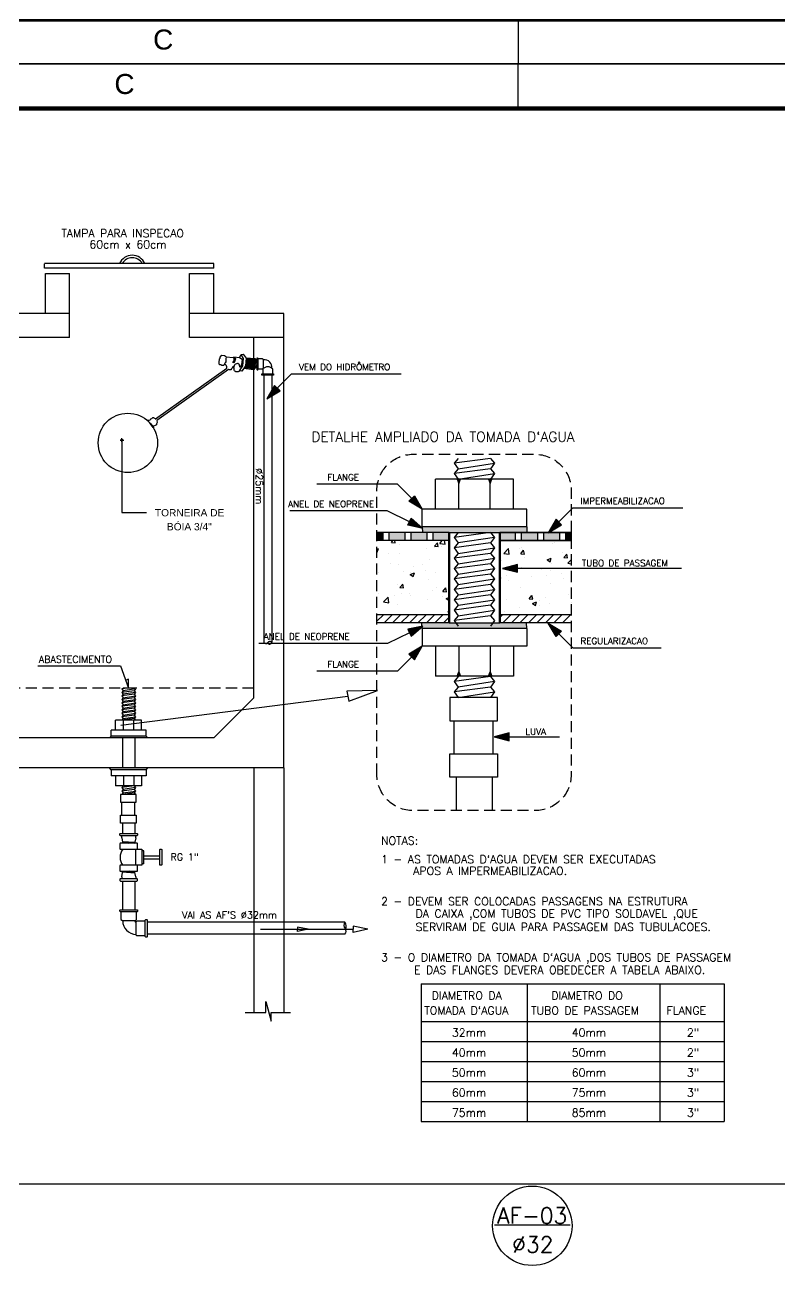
# Model space of a CAD drawing. Header units: millimetres. Extents: x 3923 to 4120, y 744 to 867.
# Drawn here: x 3960.04 to 3976.99, y 776.3 to 804.27 of the extents above; entities that cross this region are included whole.
import ezdxf
from ezdxf.enums import TextEntityAlignment as Align

# ---------------------------------------------------------------- set-up
doc = ezdxf.new("R2010")
doc.units = ezdxf.units.MM
doc.linetypes.add('HIDDEN', pattern=[0.375, 0.25, -0.125])
for name, color, linetype in [('A-PEN-C', 4, 'Continuous'), ('A-PEN-G', 3, 'Continuous'), ('A-PEN-R', 1, 'Continuous'), ('COTAS', 7, 'Continuous'), ('DETALLHES_HIDRAULICO', 4, 'Continuous'), ("PRANCHA - PROJETU'S", 7, 'Continuous'), ('Prumadas_L', 1, 'Continuous'), ('Prumadas_Q', 3, 'Continuous'), ('Prumadas_T', 2, 'Continuous'), ('TXT_0', 7, 'Continuous'), ('TXT_1', 2, 'Continuous'), ('TXT_2', 6, 'Continuous')]:
    doc.layers.add(name, color=color, linetype=linetype)
doc.styles.add('ADITIVOCAD', font='ROMANS.shx')
doc.styles.add('ARIAL', font='arial.ttf', dxfattribs={"height": 2})
doc.styles.add('CARIMBO_DADOS', font='arial.ttf', dxfattribs={"height": 0.1})
doc.styles.add('ROMANS', font='romans__.ttf', dxfattribs={"height": 0.1})
doc.dimstyles.new('COTAS_EXTERNAS', dxfattribs={"dimtxt": 0.1, "dimasz": 0.01, "dimexe": 0, "dimexo": 0, "dimgap": 0.07, "dimtad": 1, "dimzin": 5, "dimdsep": 46, "dimtxsty": 'CARIMBO_DADOS', "dimblk1": 'CIRCULOS', "dimblk2": 'CIRCULOS', "dimsah": 1, "dimcen": 0, "dimse1": 1, "dimse2": 1, "dimclrd": 8, "dimclre": 8, "dimclrt": 230, "dimadec": 0, "dimazin": 0, "dimtfac": 100, "dimtix": 1, "dimtmove": 2, "dimatfit": 3, "dimldrblk": 'CIRCULOS', "dimfxl": 1, "dimtolj": 1, "dimtzin": 5, "dimarcsym": 0})

# ---------------------------------------------------------------- blocks, each defined once
blk = doc.blocks.new('ADFSGASDFG')
at = {"layer": "PRANCHA - PROJETU'S", "color": 1}
for p, q in [((360.678, 107.346), (276.578, 107.346)), ((276.578, 47.946), (360.678, 47.946))]:
    blk.add_line(p, q, dxfattribs=at)
at = {"layer": "PRANCHA - PROJETU'S", "color": 4, "const_width": 0.1}
blk.add_lwpolyline([(279.078, 106.346), (359.678, 106.346), (359.678, 48.946), (279.078, 48.946)], close=True, dxfattribs=at)
at = {"layer": "PRANCHA - PROJETU'S", "color": 50, "linetype": 'Continuous', "style": 'ARIAL'}
for p in [(315.828, 106.896), (316.698, 48.496), (316.698, 48.496)]:
    blk.add_text('C', height=0.45, dxfattribs=at).set_placement(p, align=Align.MIDDLE)
blk = doc.blocks.new('efrgwbhwbnwbwb')
at = {"layer": 'A-PEN-C'}
blk.add_lwpolyline([(952.214, 187.44), (952.244, 187.406), (952.248, 187.386), (952.25, 187.363), (952.248, 187.323), (952.241, 187.284), (952.22, 187.212), (952.193, 187.19), (952.183, 187.172), (952.166, 187.17), (951.934, 187.201), (951.882, 187.133), (951.826, 187.143), (951.823, 187.137), (951.792, 187.122), (951.775, 187.12), (951.753, 187.116), (951.749, 187.116), (951.745, 187.118), (951.732, 187.121), (951.723, 187.124), (951.716, 187.131), (951.713, 187.132), (951.71, 187.135), (951.705, 187.141), (951.702, 187.145), (951.697, 187.158), (951.692, 187.164), (951.692, 187.176), (951.692, 187.186), (951.693, 187.195), (951.694, 187.202), (951.689, 187.209), (951.68, 187.221), (951.69, 187.227), (951.693, 187.233), (951.693, 187.237), (951.692, 187.242), (951.69, 187.245), (951.69, 187.245), (951.674, 187.245), (951.671, 187.245), (951.661, 187.243), (951.658, 187.238), (951.649, 187.218), (951.638, 187.198), (951.622, 187.185), (951.62, 187.169), (951.608, 187.168), (951.577, 187.169), (951.557, 187.172), (951.554, 187.172), (949.796, 185.919), (949.799, 185.871), (949.786, 185.839), (949.784, 185.826), (949.784, 185.815), (949.74, 185.789), (949.714, 185.782), (949.708, 185.78), (949.712, 185.739), (949.706, 185.751), (949.643, 185.841), (949.613, 185.872), (949.592, 185.894), (949.567, 185.917), (949.557, 185.926), (949.609, 185.926), (949.629, 185.938), (949.635, 185.945), (949.646, 185.965), (949.669, 185.972), (949.687, 185.986), (949.697, 185.992), (949.711, 185.992), (949.718, 185.991), (949.752, 185.967), (949.755, 185.966), (949.762, 185.966), (951.512, 187.209), (951.515, 187.225), (951.511, 187.246), (951.505, 187.259), (951.503, 187.264), (951.499, 187.274), (951.493, 187.289), (951.464, 187.291), (951.447, 187.295), (951.437, 187.282), (951.443, 187.279), (951.429, 187.273), (951.417, 187.271), (951.41, 187.271), (951.393, 187.277), (951.364, 187.289), (951.342, 187.291), (951.327, 187.31), (951.325, 187.33), (951.325, 187.355), (951.328, 187.388), (951.33, 187.403), (951.333, 187.418), (951.333, 187.43), (951.337, 187.44), (951.348, 187.457), (951.352, 187.477), (951.354, 187.483), (951.362, 187.491), (951.369, 187.496), (951.376, 187.511), (951.377, 187.516), (951.388, 187.524), (951.46, 187.518), (951.482, 187.507), (951.488, 187.496), (951.489, 187.487), (951.68, 187.47), (951.686, 187.483), (951.823, 187.47), (951.867, 187.544), (951.916, 187.551), (951.991, 187.458), (952.045, 187.456), (952.07, 187.456), (952.094, 187.456), (952.173, 187.445), (952.198, 187.445), (952.206, 187.444), (952.214, 187.44)], dxfattribs=at)
blk.add_circle((949.083, 185.372), 0.729, dxfattribs=at)
at = {"layer": 'A-PEN-G'}
for points in [[(951.495, 187.486), (951.487, 187.436), (951.487, 187.423), (951.487, 187.399), (951.489, 187.367), (951.476, 187.338), (951.469, 187.329), (951.447, 187.295)], [(951.694, 187.482), (951.724, 187.435), (951.711, 187.392), (951.701, 187.364), (951.693, 187.346), (951.671, 187.338), (951.668, 187.352), (951.685, 187.378), (951.691, 187.395), (951.694, 187.405), (951.695, 187.415), (951.695, 187.432), (951.694, 187.445), (951.688, 187.458), (951.68, 187.47)], [(951.823, 187.47), (951.888, 187.433), (951.878, 187.286), (951.836, 187.234)], [(951.991, 187.458), (951.971, 187.269), (951.882, 187.133), (951.826, 187.143), (951.91, 187.263), (951.927, 187.442), (951.867, 187.544)], [(952, 187.457), (952.012, 187.401), (952.01, 187.377), (952.008, 187.35), (952.003, 187.323), (951.996, 187.301), (951.992, 187.28), (951.991, 187.268), (951.99, 187.246), (951.986, 187.224), (951.973, 187.201)], [(952.012, 187.457), (952.024, 187.4), (952.022, 187.376), (952.02, 187.349), (952.015, 187.322), (952.009, 187.3), (952.004, 187.279), (952.003, 187.268), (952.002, 187.246), (951.998, 187.224), (951.985, 187.201)], [(952.03, 187.456), (952.042, 187.399), (952.04, 187.376), (952.038, 187.348), (952.033, 187.322), (952.027, 187.299), (952.022, 187.278), (952.021, 187.267), (952.02, 187.245), (952.016, 187.223), (952.003, 187.2)], [(952.053, 187.456), (952.065, 187.399), (952.063, 187.375), (952.06, 187.348), (952.055, 187.321), (952.049, 187.299), (952.045, 187.278), (952.044, 187.267), (952.042, 187.244), (952.039, 187.223), (952.026, 187.2)], [(952.07, 187.456), (952.082, 187.399), (952.08, 187.375), (952.078, 187.348), (952.073, 187.321), (952.066, 187.299), (952.062, 187.278), (952.061, 187.267), (952.06, 187.244), (952.056, 187.223), (952.043, 187.2)], [(952.09, 187.456), (952.101, 187.399), (952.099, 187.375), (952.097, 187.348), (952.092, 187.321), (952.086, 187.299), (952.081, 187.278), (952.08, 187.267), (952.079, 187.244), (952.075, 187.223), (952.062, 187.2)], [(952.103, 187.455), (952.115, 187.398), (952.113, 187.374), (952.11, 187.347), (952.105, 187.32), (952.099, 187.298), (952.095, 187.277), (952.093, 187.265), (952.092, 187.243), (952.088, 187.221), (952.075, 187.198)], [(952.12, 187.452), (952.131, 187.395), (952.13, 187.372), (952.127, 187.345), (952.122, 187.318), (952.116, 187.295), (952.112, 187.274), (952.11, 187.263), (952.109, 187.241), (952.105, 187.219), (952.092, 187.196)], [(952.133, 187.45), (952.145, 187.394), (952.143, 187.37), (952.141, 187.343), (952.136, 187.316), (952.13, 187.294), (952.125, 187.273), (952.124, 187.261), (952.123, 187.239), (952.119, 187.217), (952.106, 187.194)], [(952.144, 187.449), (952.156, 187.392), (952.154, 187.369), (952.151, 187.341), (952.146, 187.315), (952.14, 187.292), (952.136, 187.271), (952.134, 187.26), (952.133, 187.238), (952.129, 187.216), (952.116, 187.193)], [(952.162, 187.45), (952.174, 187.393), (952.172, 187.369), (952.169, 187.342), (952.165, 187.315), (952.158, 187.293), (952.154, 187.272), (952.153, 187.261), (952.151, 187.238), (952.148, 187.216), (952.135, 187.193)], [(952.173, 187.445), (952.184, 187.388), (952.183, 187.365), (952.18, 187.337), (952.175, 187.311), (952.169, 187.288), (952.165, 187.267), (952.163, 187.256), (952.162, 187.234), (952.158, 187.212), (952.145, 187.189)], [(952.185, 187.445), (952.197, 187.388), (952.195, 187.365), (952.193, 187.337), (952.188, 187.311), (952.181, 187.288), (952.177, 187.267), (952.176, 187.256), (952.175, 187.234), (952.171, 187.212), (952.158, 187.189)], [(952.195, 187.445), (952.207, 187.388), (952.205, 187.365), (952.203, 187.337), (952.198, 187.311), (952.192, 187.288), (952.187, 187.267), (952.186, 187.256), (952.185, 187.234), (952.181, 187.212), (952.168, 187.189)], [(952.21, 187.442), (952.222, 187.385), (952.22, 187.362), (952.218, 187.334), (952.213, 187.308), (952.206, 187.285), (952.202, 187.264), (952.201, 187.253), (952.2, 187.231), (952.196, 187.209), (952.183, 187.186)], [(951.836, 187.234), (951.825, 187.289), (951.781, 187.319), (951.774, 187.319), (951.726, 187.31), (951.714, 187.297), (951.695, 187.262), (951.694, 187.256), (951.69, 187.245)]]:
    blk.add_lwpolyline(points, dxfattribs=at)
blk = doc.blocks.new('CIRCULOS')
at = {"layer": 'COTAS'}
for p, q in [((-4, 0), (4, 0)), ((0, 4), (0, -4))]:
    blk.add_line(p, q, dxfattribs=at)
for radius in [2, 1]:
    blk.add_circle((0, 0), radius, dxfattribs=at)

msp = doc.modelspace()

# ---------------------------------------------------------------- linework, layer by layer
at = {"layer": 'A-PEN-R'}
msp.add_line((3947.838, 778.194), (3978.149, 778.194), dxfattribs=at)
at = {"layer": 'DETALLHES_HIDRAULICO'}
for p, q in [((3965.408, 796.386), (3965.408, 790.382)), ((3965.588, 796.386), (3965.588, 790.382)), ((3969.781, 794.515), (3969.692, 794.406)), ((3970.509, 794.515), (3969.692, 794.406)), ((3970.509, 794.515), (3970.597, 794.406)), ((3969.692, 794.406), (3969.781, 794.281)), ((3970.509, 794.281), (3969.692, 794.173)), ((3969.781, 794.281), (3969.692, 794.173)), ((3969.781, 794.281), (3970.597, 794.406)), ((3970.597, 794.406), (3970.509, 794.281)), ((3970.509, 794.281), (3970.597, 794.173)), ((3969.27, 793.373), (3969.27, 794.046)), ((3971.02, 794.046), (3969.27, 794.046)), ((3969.692, 794.173), (3969.781, 794.047)), ((3969.758, 794.046), (3969.793, 793.952)), ((3969.781, 794.047), (3970.597, 794.173)), ((3969.793, 793.373), (3969.793, 794.046)), ((3969.793, 793.952), (3969.832, 794.046)), ((3970.462, 794.046), (3970.497, 793.952)), ((3970.497, 793.373), (3970.497, 794.046)), ((3970.497, 793.952), (3970.536, 794.046)), ((3970.597, 794.173), (3970.509, 794.047)), ((3971.02, 793.373), (3971.02, 794.046)), ((3968.97, 792.974), (3968.97, 793.373)), ((3971.319, 793.373), (3968.97, 793.373)), ((3971.319, 792.974), (3971.319, 793.373)), ((3968.094, 792.664), (3968.094, 792.844)), ((3968.229, 792.664), (3968.229, 792.844)), ((3968.589, 792.664), (3968.589, 792.844)), ((3968.724, 792.664), (3968.724, 792.844)), ((3968.97, 792.974), (3968.975, 792.844)), ((3971.319, 792.974), (3968.97, 792.974)), ((3969.084, 792.664), (3969.084, 792.844)), ((3969.219, 792.664), (3969.219, 792.844)), ((3969.575, 792.844), (3970.715, 792.844)), ((3969.781, 792.846), (3969.692, 792.738)), ((3970.509, 792.846), (3969.692, 792.738)), ((3970.509, 792.846), (3970.597, 792.738)), ((3971.07, 792.664), (3971.07, 792.844)), ((3971.206, 792.664), (3971.206, 792.844)), ((3971.319, 792.974), (3971.324, 792.844)), ((3971.566, 792.664), (3971.566, 792.844)), ((3971.701, 792.664), (3971.701, 792.844)), ((3972.061, 792.664), (3972.061, 792.844)), ((3972.196, 792.664), (3972.196, 792.844)), ((3969.692, 792.738), (3969.781, 792.613)), ((3969.781, 792.613), (3969.692, 792.504)), ((3970.509, 792.613), (3969.692, 792.504)), ((3970.597, 792.738), (3969.781, 792.613)), ((3970.597, 792.738), (3970.509, 792.613)), ((3970.509, 792.613), (3970.597, 792.504)), ((3969.692, 792.504), (3969.781, 792.379)), ((3969.781, 792.379), (3969.692, 792.27)), ((3970.509, 792.379), (3969.692, 792.27)), ((3969.692, 792.27), (3969.781, 792.145)), ((3969.781, 792.379), (3970.597, 792.504)), ((3969.781, 792.145), (3970.597, 792.27)), ((3970.597, 792.504), (3970.509, 792.379)), ((3970.509, 792.379), (3970.597, 792.27)), ((3970.597, 792.27), (3970.509, 792.145)), ((3969.781, 792.145), (3969.692, 792.037)), ((3970.509, 792.145), (3969.692, 792.037)), ((3969.692, 792.037), (3969.781, 791.911)), ((3969.781, 791.911), (3970.597, 792.037)), ((3970.509, 792.145), (3970.597, 792.037)), ((3970.597, 792.037), (3970.509, 791.911)), ((3969.781, 791.911), (3969.692, 791.803)), ((3970.509, 791.911), (3969.692, 791.803)), ((3969.692, 791.803), (3969.781, 791.678)), ((3969.781, 791.678), (3970.597, 791.803)), ((3970.509, 791.911), (3970.597, 791.803)), ((3970.597, 791.803), (3970.509, 791.678)), ((3969.781, 791.678), (3969.692, 791.569)), ((3970.509, 791.678), (3969.692, 791.569)), ((3969.692, 791.569), (3969.781, 791.444)), ((3969.781, 791.444), (3969.692, 791.335)), ((3970.509, 791.444), (3969.692, 791.335)), ((3969.781, 791.444), (3970.597, 791.569)), ((3970.509, 791.678), (3970.597, 791.569)), ((3970.597, 791.569), (3970.509, 791.444)), ((3970.509, 791.444), (3970.597, 791.335)), ((3969.692, 791.335), (3969.781, 791.21)), ((3969.781, 791.21), (3969.692, 791.102)), ((3970.509, 791.21), (3969.692, 791.102)), ((3969.781, 791.21), (3970.597, 791.335)), ((3970.597, 791.335), (3970.509, 791.21)), ((3970.509, 791.21), (3970.597, 791.102)), ((3969.692, 791.102), (3969.781, 790.976)), ((3969.781, 790.976), (3969.692, 790.868)), ((3970.509, 790.976), (3969.692, 790.868)), ((3969.692, 790.868), (3969.781, 790.743)), ((3969.781, 790.976), (3970.597, 791.102)), ((3970.597, 791.102), (3970.509, 790.976)), ((3970.509, 790.976), (3970.597, 790.868)), ((3970.597, 790.868), (3970.509, 790.743)), ((3968.97, 790.689), (3968.964, 790.818)), ((3968.97, 790.689), (3968.97, 790.29)), ((3971.319, 790.689), (3968.97, 790.689)), ((3971.319, 790.689), (3968.97, 790.689)), ((3969.575, 790.818), (3970.715, 790.818)), ((3971.319, 790.689), (3971.318, 790.818)), ((3971.319, 790.689), (3971.319, 790.29)), ((3971.319, 790.29), (3968.97, 790.29)), ((3969.27, 790.29), (3969.27, 789.617)), ((3969.793, 790.29), (3969.793, 789.617)), ((3970.497, 790.29), (3970.497, 789.617)), ((3971.02, 790.29), (3971.02, 789.617)), ((3971.02, 789.617), (3969.27, 789.617)), ((3969.781, 789.605), (3969.692, 789.497)), ((3970.509, 789.605), (3969.692, 789.497)), ((3969.692, 789.497), (3969.781, 789.372)), ((3969.758, 789.617), (3969.793, 789.71)), ((3970.597, 789.497), (3969.781, 789.372)), ((3969.793, 789.71), (3969.832, 789.617)), ((3970.462, 789.617), (3970.497, 789.71)), ((3970.497, 789.71), (3970.536, 789.617)), ((3970.509, 789.605), (3970.597, 789.497)), ((3970.597, 789.497), (3970.509, 789.372)), ((3962.235, 789.345), (3962.221, 789.328)), ((3962.349, 789.345), (3962.221, 789.328)), ((3962.221, 789.328), (3962.251, 789.286)), ((3962.251, 789.286), (3962.221, 789.25)), ((3962.494, 789.286), (3962.221, 789.25)), ((3962.221, 789.25), (3962.251, 789.209)), ((3962.251, 789.209), (3962.221, 789.172)), ((3962.494, 789.209), (3962.221, 789.172)), ((3962.221, 789.172), (3962.251, 789.131)), ((3962.494, 789.345), (3962.251, 789.345)), ((3962.523, 789.328), (3962.251, 789.286)), ((3962.523, 789.25), (3962.251, 789.209)), ((3962.251, 789.131), (3962.523, 789.172)), ((3962.523, 789.328), (3962.494, 789.286)), ((3962.494, 789.286), (3962.523, 789.25)), ((3962.523, 789.25), (3962.494, 789.209)), ((3962.494, 789.209), (3962.523, 789.172)), ((3962.523, 789.172), (3962.494, 789.131)), ((3962.509, 789.345), (3962.523, 789.328)), ((3969.781, 789.372), (3969.692, 789.263)), ((3970.509, 789.372), (3969.692, 789.263)), ((3969.692, 789.263), (3969.781, 789.138)), ((3969.781, 789.138), (3970.597, 789.263)), ((3970.509, 789.372), (3970.597, 789.263)), ((3970.597, 789.263), (3970.509, 789.138)), ((3962.251, 789.131), (3962.221, 789.094)), ((3962.494, 789.131), (3962.221, 789.094)), ((3962.221, 789.094), (3962.251, 789.053)), ((3962.251, 789.053), (3962.221, 789.017)), ((3962.494, 789.053), (3962.221, 789.017)), ((3962.221, 789.017), (3962.251, 788.975)), ((3962.251, 788.975), (3962.221, 788.939)), ((3962.494, 788.975), (3962.221, 788.939)), ((3962.221, 788.939), (3962.251, 788.897)), ((3962.251, 788.897), (3962.221, 788.861)), ((3962.494, 788.897), (3962.221, 788.861)), ((3962.251, 789.053), (3962.523, 789.094)), ((3962.251, 788.975), (3962.523, 789.017)), ((3962.251, 788.897), (3962.523, 788.939)), ((3962.494, 789.131), (3962.523, 789.094)), ((3962.523, 789.094), (3962.494, 789.053)), ((3962.494, 789.053), (3962.523, 789.017)), ((3962.523, 789.017), (3962.494, 788.975)), ((3962.494, 788.975), (3962.523, 788.939)), ((3962.523, 788.939), (3962.494, 788.897)), ((3962.494, 788.897), (3962.523, 788.861)), ((3962.08, 788.403), (3962.08, 788.627)), ((3962.664, 788.627), (3962.08, 788.627)), ((3962.221, 788.861), (3962.251, 788.819)), ((3962.251, 788.819), (3962.221, 788.783)), ((3962.494, 788.819), (3962.221, 788.783)), ((3962.221, 788.783), (3962.251, 788.741)), ((3962.251, 788.741), (3962.221, 788.705)), ((3962.494, 788.741), (3962.221, 788.705)), ((3962.221, 788.705), (3962.251, 788.663)), ((3962.251, 788.663), (3962.221, 788.627)), ((3962.494, 788.663), (3962.221, 788.627)), ((3962.251, 788.819), (3962.523, 788.861)), ((3962.251, 788.741), (3962.523, 788.783)), ((3962.251, 788.663), (3962.523, 788.705)), ((3962.255, 788.403), (3962.255, 788.627)), ((3962.49, 788.403), (3962.49, 788.627)), ((3962.523, 788.861), (3962.494, 788.819)), ((3962.494, 788.819), (3962.523, 788.783)), ((3962.523, 788.783), (3962.494, 788.741)), ((3962.494, 788.741), (3962.523, 788.705)), ((3962.523, 788.705), (3962.494, 788.663)), ((3962.494, 788.663), (3962.523, 788.627)), ((3962.664, 788.403), (3962.664, 788.627)), ((3969.688, 787.875), (3969.688, 788.609)), ((3970.567, 787.875), (3970.567, 788.609)), ((3961.981, 788.27), (3961.981, 788.403)), ((3962.764, 788.403), (3961.981, 788.403)), ((3962.764, 788.27), (3962.764, 788.403)), ((3961.981, 788.27), (3961.94, 788.226)), ((3962.764, 788.27), (3961.981, 788.27)), ((3962.238, 788.226), (3962.238, 787.551)), ((3962.508, 788.226), (3962.508, 787.551)), ((3962.764, 788.27), (3962.804, 788.226)), ((3961.981, 787.508), (3961.94, 787.551)), ((3962.764, 787.508), (3961.981, 787.508)), ((3962.764, 787.508), (3961.981, 787.508)), ((3961.981, 787.508), (3961.981, 787.375)), ((3962.764, 787.508), (3962.804, 787.551)), ((3962.764, 787.508), (3962.764, 787.375)), ((3962.764, 787.375), (3961.981, 787.375)), ((3962.08, 787.375), (3962.08, 787.151)), ((3962.255, 787.375), (3962.255, 787.151)), ((3962.49, 787.375), (3962.49, 787.151)), ((3962.664, 787.375), (3962.664, 787.151)), ((3969.743, 786.592), (3969.743, 787.343)), ((3970.553, 786.592), (3970.553, 787.343)), ((3962.664, 787.151), (3962.08, 787.151)), ((3962.494, 787.147), (3962.221, 787.111)), ((3962.251, 787.147), (3962.221, 787.111)), ((3962.221, 787.111), (3962.251, 787.069)), ((3962.494, 787.069), (3962.221, 787.033)), ((3962.251, 787.069), (3962.221, 787.033)), ((3962.221, 787.033), (3962.251, 786.991)), ((3962.251, 786.991), (3962.221, 786.955)), ((3962.494, 786.991), (3962.241, 786.957)), ((3962.523, 787.111), (3962.251, 787.069)), ((3962.251, 786.991), (3962.523, 787.033)), ((3962.494, 787.147), (3962.523, 787.111)), ((3962.523, 787.111), (3962.494, 787.069)), ((3962.494, 787.069), (3962.523, 787.033)), ((3962.523, 787.033), (3962.494, 786.991)), ((3962.494, 786.991), (3962.523, 786.955)), ((3962.22, 786.488), (3962.22, 786.78)), ((3962.513, 786.488), (3962.513, 786.78)), ((3962.238, 786.31), (3962.238, 786.081)), ((3962.508, 786.31), (3962.508, 786.081)), ((3962.216, 785.979), (3962.216, 786.024)), ((3962.216, 785.979), (3962.238, 785.885)), ((3962.238, 785.898), (3962.51, 785.879)), ((3962.238, 785.885), (3962.238, 785.858)), ((3962.24, 785.882), (3962.51, 785.863)), ((3962.24, 785.867), (3962.362, 785.858)), ((3962.531, 785.979), (3962.508, 785.885)), ((3962.508, 785.885), (3962.508, 785.858)), ((3962.531, 785.979), (3962.531, 786.024)), ((3962.531, 785.363), (3962.531, 785.723)), ((3962.711, 785.691), (3962.666, 785.691)), ((3962.711, 785.394), (3962.711, 785.691)), ((3962.711, 785.574), (3963.071, 785.574)), ((3962.711, 785.394), (3962.666, 785.394)), ((3962.711, 785.511), (3963.071, 785.511)), ((3962.216, 785.106), (3962.238, 785.201)), ((3962.216, 785.106), (3962.216, 785.061)), ((3962.238, 785.201), (3962.238, 785.228)), ((3962.508, 785.203), (3962.238, 785.223)), ((3962.51, 785.187), (3962.238, 785.207)), ((3962.238, 785.004), (3962.238, 784.364)), ((3962.508, 785.219), (3962.387, 785.228)), ((3962.508, 785.201), (3962.508, 785.228)), ((3962.531, 785.106), (3962.508, 785.201)), ((3962.508, 785.004), (3962.508, 784.364)), ((3962.531, 785.106), (3962.531, 785.061)), ((3967.233, 784.08), (3962.792, 784.08)), ((3967.233, 783.81), (3962.792, 783.81))]:
    msp.add_line(p, q, dxfattribs=at)
at = {"layer": 'DETALLHES_HIDRAULICO', "linetype": 'HIDDEN'}
msp.add_line((3965.184, 789.345), (3953.93, 789.345), dxfattribs=at)
at = {"layer": 'DETALLHES_HIDRAULICO'}
for points in [[(3965.266, 796.773, 0.414214), (3965.251, 796.758), (3965.251, 796.521, 0.414214), (3965.266, 796.506), (3965.269, 796.506, 0.414214), (3965.284, 796.521), (3965.284, 796.758, 0.414214), (3965.269, 796.773)], [(3965.632, 796.4, -0.414214), (3965.618, 796.386), (3965.38, 796.386, -0.414214), (3965.365, 796.4), (3965.365, 796.404, -0.414214), (3965.38, 796.418), (3965.618, 796.418, -0.414214), (3965.632, 796.404)], [(3962.573, 786.046, -0.414331), (3962.552, 786.024), (3962.195, 786.024, -0.414331), (3962.174, 786.046), (3962.174, 786.06, -0.414214), (3962.195, 786.081), (3962.552, 786.081, -0.414214), (3962.573, 786.06)], [(3963.116, 785.376, -0.414214), (3963.103, 785.363), (3963.085, 785.363, -0.414214), (3963.071, 785.376), (3963.071, 785.709, -0.414214), (3963.085, 785.723), (3963.103, 785.723, -0.414214), (3963.116, 785.709)], [(3962.174, 784.343, -0.414214), (3962.196, 784.364), (3962.553, 784.364, -0.414214), (3962.574, 784.343), (3962.574, 784.337, -0.414214), (3962.553, 784.316), (3962.196, 784.316, -0.414214), (3962.174, 784.337)], [(3962.744, 783.766), (3962.744, 784.122, -0.414214), (3962.765, 784.144), (3962.771, 784.144, -0.414214), (3962.792, 784.122), (3962.792, 783.766, -0.414214), (3962.771, 783.744), (3962.765, 783.744, -0.414214)]]:
    msp.add_lwpolyline(points, format="xyb", close=True, dxfattribs=at)
for points in [[(3965.284, 796.528), (3965.383, 796.528, 0.414214), (3965.401, 796.546), (3965.401, 796.733, 0.414214), (3965.383, 796.751), (3965.284, 796.751)], [(3965.61, 796.418), (3965.61, 796.527, 0.415872), (3965.387, 796.527), (3965.387, 796.418)], [(3970.664, 789.136), (3969.591, 789.136, -0.387836)], [(3970.664, 787.343), (3969.591, 787.343, 0.387836)], [(3962.545, 786.955), (3962.188, 786.955, -0.387836)], [(3962.545, 786.311), (3962.188, 786.311, 0.387836)], [(3962.573, 785.723), (3962.573, 785.844, 0.414214), (3962.559, 785.858), (3962.19, 785.858, 0.414214), (3962.176, 785.844), (3962.176, 785.736, 0.414214), (3962.19, 785.723), (3962.666, 785.723), (3962.666, 785.363), (3962.19, 785.363, 0.414214), (3962.176, 785.349), (3962.176, 785.241, 0.414214), (3962.19, 785.228), (3962.559, 785.228, 0.414214), (3962.573, 785.241), (3962.573, 785.363)], [(3962.573, 785.039, 0.414331), (3962.552, 785.061), (3962.195, 785.061, 0.414331), (3962.174, 785.039)], [(3962.174, 785.039), (3962.174, 785.026, 0.414214), (3962.195, 785.004), (3962.552, 785.004, 0.414214), (3962.573, 785.026), (3962.573, 785.039)], [(3962.542, 784.316), (3962.542, 784.142, -0.414214), (3962.515, 784.115), (3962.234, 784.115, -0.414214), (3962.207, 784.142), (3962.207, 784.316)], [(3962.744, 783.777), (3962.569, 783.777, -0.414214), (3962.542, 783.804), (3962.542, 784.084, -0.414214), (3962.569, 784.111), (3962.744, 784.111)]]:
    msp.add_lwpolyline(points, format="xyb", dxfattribs=at)
at = {"layer": 'DETALLHES_HIDRAULICO', "const_width": 0.054}
for points in [[(3969.575, 790.818), (3969.575, 792.844)], [(3970.715, 790.818), (3970.715, 792.844)]]:
    msp.add_lwpolyline(points, dxfattribs=at)
at = {"layer": 'DETALLHES_HIDRAULICO'}
for points in [[(3969.591, 789.136), (3969.591, 788.609), (3970.664, 788.609), (3970.664, 789.136)], [(3969.591, 787.343), (3969.591, 787.869), (3970.664, 787.869), (3970.664, 787.343)], [(3962.188, 786.955), (3962.188, 786.78), (3962.545, 786.78), (3962.545, 786.955)], [(3962.188, 786.311), (3962.188, 786.486), (3962.545, 786.486), (3962.545, 786.311)], [(3965.334, 783.923), (3966.171, 783.923)], [(3966.028, 783.923), (3967.416, 783.923)], [(3966.028, 783.923), (3967.416, 783.923)], [(3966.406, 783.923), (3966.171, 783.973), (3966.171, 783.923)], [(3966.406, 783.923), (3966.171, 783.873), (3966.171, 783.923)], [(3967.751, 783.923), (3967.416, 783.995), (3967.416, 783.923)], [(3967.751, 783.923), (3967.416, 783.851), (3967.416, 783.923)], [(3964.992, 782.048), (3965.453, 782.048), (3965.453, 782.298), (3965.578, 781.856), (3965.578, 782.048), (3966.01, 782.048)]]:
    msp.add_lwpolyline(points, dxfattribs=at)
for centre, radius, start, end in [((3965.423, 796.56), 0.171, 354.04, 96.8621), ((3965.454, 790.396), 0.0479, 196.9803, 322.4709), ((3965.548, 790.324), 0.0708, 55.4576, 142.4709), ((3965.539, 790.384), 0.0498, 200.614, 357.3145), ((3962.479, 785.543), 0.3, 143.1519, 216.8481), ((3962.544, 784.114), 0.305, 179.8217, 269.7057), ((3962.544, 784.114), 0.0346, 178.4672, 267.3138), ((3967.319, 784.012), 0.11, 141.4396, 220.8755), ((3967.117, 783.988), 0.148, 332.9335, 38.4068), ((3967.163, 783.876), 0.0969, 316.6297, 40.8755)]:
    msp.add_arc(centre, radius, start, end, dxfattribs=at)
for points in [[(3969.758, 794.046), (3969.793, 793.952), (3969.758, 794.046), (3969.832, 794.046)], [(3970.462, 794.046), (3970.497, 793.952), (3970.462, 794.046), (3970.536, 794.046)], [(3967.953, 792.664), (3968.094, 792.664), (3967.953, 792.844), (3968.094, 792.844)], [(3968.229, 792.664), (3968.589, 792.664), (3968.229, 792.844), (3968.589, 792.844)], [(3968.724, 792.664), (3969.084, 792.664), (3968.724, 792.844), (3969.084, 792.844)], [(3968.975, 792.844), (3971.324, 792.844), (3968.97, 792.974), (3971.319, 792.974)], [(3969.219, 792.664), (3969.575, 792.664), (3969.219, 792.844), (3969.575, 792.844)], [(3971.07, 792.664), (3970.715, 792.664), (3971.07, 792.844), (3970.715, 792.844)], [(3971.566, 792.664), (3971.206, 792.664), (3971.566, 792.844), (3971.206, 792.844)], [(3972.061, 792.664), (3971.701, 792.664), (3972.061, 792.844), (3971.701, 792.844)], [(3972.336, 792.664), (3972.196, 792.664), (3972.336, 792.844), (3972.196, 792.844)], [(3968.964, 790.818), (3971.318, 790.818), (3968.97, 790.689), (3971.319, 790.689)], [(3969.758, 789.617), (3969.793, 789.71), (3969.758, 789.617), (3969.832, 789.617)], [(3970.462, 789.617), (3970.497, 789.71), (3970.462, 789.617), (3970.536, 789.617)], [(3961.94, 788.226), (3962.804, 788.226), (3961.981, 788.27), (3962.764, 788.27)], [(3961.94, 787.551), (3962.804, 787.551), (3961.981, 787.508), (3962.764, 787.508)]]:
    msp.add_solid(points, dxfattribs=at)
at = {"layer": "PRANCHA - PROJETU'S", "color": 1}
for p in [(3971.129, 804.386), (3971.129, 802.386)]:
    msp.add_line(p, (3971.129, 803.386), dxfattribs=at)
at = {"layer": 'Prumadas_L'}
msp.add_line((3970.596, 777.276), (3972.294, 777.276), dxfattribs=at)
at = {"layer": 'Prumadas_Q'}
msp.add_circle((3971.445, 777.253), 0.893, dxfattribs=at)
at = {"layer": 'TXT_0'}
for p, q in [((3965.713, 796.095), (3966.032, 796.414)), ((3966.032, 796.414), (3968.501, 796.414)), ((3968.414, 793.933), (3966.601, 793.933)), ((3968.734, 793.613), (3968.414, 793.933)), ((3972.04, 793.084), (3972.359, 793.403)), ((3972.359, 793.403), (3974.827, 793.403)), ((3968.185, 793.332), (3965.993, 793.332)), ((3968.682, 793.09), (3968.185, 793.332)), ((3968.28, 792.624), (3968.314, 792.664)), ((3968.28, 792.624), (3968.361, 792.617)), ((3968.361, 792.617), (3968.352, 792.664)), ((3968.454, 792.588), (3968.454, 792.588)), ((3969.249, 792.539), (3969.314, 792.617)), ((3969.249, 792.539), (3969.329, 792.532)), ((3969.329, 792.532), (3969.314, 792.617)), ((3969.364, 792.602), (3969.423, 792.664)), ((3969.364, 792.602), (3969.484, 792.583)), ((3969.403, 792.536), (3969.403, 792.536)), ((3969.484, 792.583), (3969.474, 792.664)), ((3971.89, 792.603), (3971.89, 792.603)), ((3971.935, 792.62), (3971.935, 792.62)), ((3967.953, 792.471), (3967.989, 792.485)), ((3967.953, 792.409), (3967.962, 792.403)), ((3967.962, 792.403), (3967.989, 792.485)), ((3968.212, 792.379), (3968.212, 792.379)), ((3968.461, 792.376), (3968.461, 792.376)), ((3969.065, 792.491), (3969.065, 792.491)), ((3969.249, 792.511), (3969.249, 792.511)), ((3970.805, 792.379), (3970.91, 792.488)), ((3970.805, 792.379), (3970.925, 792.36)), ((3970.925, 792.36), (3970.91, 792.488)), ((3971.147, 792.485), (3971.147, 792.485)), ((3971.186, 792.37), (3971.251, 792.447)), ((3971.186, 792.37), (3971.267, 792.362)), ((3971.208, 792.516), (3971.208, 792.516)), ((3971.267, 792.362), (3971.251, 792.447)), ((3971.261, 792.294), (3971.261, 792.294)), ((3971.776, 792.232), (3971.871, 792.268)), ((3971.844, 792.187), (3971.871, 792.268)), ((3972.114, 792.407), (3972.114, 792.407)), ((3972.155, 792.285), (3972.22, 792.362)), ((3972.155, 792.285), (3972.235, 792.278)), ((3972.235, 792.278), (3972.22, 792.362)), ((3968.26, 792.154), (3968.26, 792.154)), ((3968.438, 792.138), (3968.438, 792.138)), ((3968.545, 791.972), (3968.545, 791.972)), ((3968.785, 792.08), (3968.785, 792.08)), ((3968.981, 792.123), (3968.981, 792.123)), ((3969.047, 792.003), (3969.047, 792.003)), ((3969.131, 792.233), (3969.131, 792.233)), ((3969.559, 792.07), (3969.559, 792.07)), ((3969.572, 792.215), (3969.572, 792.215)), ((3970.75, 792.227), (3970.75, 792.227)), ((3971.114, 792.044), (3974.801, 792.044)), ((3971.144, 792.032), (3971.144, 792.032)), ((3971.192, 792.067), (3971.192, 792.067)), ((3971.663, 792.013), (3971.663, 792.013)), ((3971.776, 792.232), (3971.844, 792.187)), ((3971.865, 792.001), (3971.865, 792.001)), ((3971.874, 792.153), (3971.874, 792.153)), ((3972.246, 792.155), (3972.319, 792.231)), ((3972.246, 792.155), (3972.319, 792.144)), ((3967.997, 791.944), (3967.997, 791.944)), ((3968.421, 791.689), (3968.421, 791.689)), ((3968.467, 791.608), (3968.532, 791.686)), ((3968.548, 791.601), (3968.532, 791.685)), ((3968.701, 791.905), (3968.795, 791.941)), ((3968.701, 791.905), (3968.768, 791.859)), ((3968.709, 791.958), (3968.709, 791.958)), ((3968.768, 791.859), (3968.795, 791.941)), ((3969.115, 791.784), (3969.115, 791.784)), ((3969.266, 791.942), (3969.266, 791.942)), ((3970.715, 791.824), (3970.736, 791.833)), ((3970.715, 791.769), (3970.736, 791.833)), ((3970.876, 791.877), (3970.876, 791.877)), ((3970.906, 791.762), (3970.906, 791.762)), ((3971.429, 791.85), (3971.429, 791.85)), ((3971.759, 791.874), (3971.759, 791.874)), ((3971.857, 791.704), (3971.857, 791.704)), ((3972.097, 791.918), (3972.097, 791.918)), ((3972.15, 791.82), (3972.15, 791.82)), ((3967.991, 791.467), (3967.991, 791.467)), ((3968.354, 791.426), (3968.354, 791.426)), ((3968.467, 791.608), (3968.548, 791.601)), ((3968.513, 791.472), (3968.513, 791.472)), ((3968.692, 791.47), (3968.692, 791.47)), ((3968.712, 791.437), (3968.712, 791.437)), ((3969.204, 791.538), (3969.204, 791.538)), ((3969.3, 791.607), (3969.3, 791.607)), ((3969.433, 791.406), (3969.433, 791.406)), ((3969.436, 791.523), (3969.501, 791.601)), ((3969.436, 791.523), (3969.517, 791.516)), ((3969.517, 791.516), (3969.501, 791.601)), ((3971.175, 791.617), (3971.175, 791.617)), ((3971.373, 791.354), (3971.438, 791.431)), ((3971.454, 791.347), (3971.438, 791.431)), ((3972.253, 791.453), (3972.253, 791.453)), ((3968.101, 791.287), (3968.207, 791.396)), ((3968.101, 791.287), (3968.221, 791.268)), ((3968.222, 791.268), (3968.207, 791.396)), ((3968.405, 791.239), (3968.405, 791.239)), ((3969.098, 791.334), (3969.098, 791.334)), ((3969.507, 791.361), (3969.575, 791.387)), ((3969.507, 791.361), (3969.574, 791.315)), ((3969.574, 791.315), (3969.575, 791.316)), ((3970.875, 791.345), (3970.875, 791.345)), ((3971.159, 791.167), (3971.159, 791.167)), ((3971.373, 791.354), (3971.454, 791.347)), ((3971.404, 791.341), (3971.404, 791.341)), ((3971.448, 791.253), (3971.542, 791.289)), ((3971.448, 791.253), (3971.515, 791.207)), ((3971.515, 791.207), (3971.542, 791.289)), ((3971.596, 791.315), (3971.596, 791.315)), ((3971.607, 791.207), (3971.607, 791.207)), ((3971.742, 791.386), (3971.742, 791.386)), ((3971.841, 791.254), (3971.841, 791.254)), ((3972.317, 791.284), (3972.317, 791.284)), ((3967.953, 790.85), (3968.101, 790.998)), ((3968.112, 790.818), (3968.292, 790.998)), ((3968.303, 790.818), (3968.483, 790.998)), ((3968.494, 790.818), (3968.674, 790.998)), ((3968.685, 790.818), (3968.865, 790.998)), ((3968.848, 791.005), (3968.848, 791.005)), ((3968.876, 790.818), (3969.056, 790.998)), ((3969.067, 790.818), (3969.247, 790.998)), ((3969.258, 790.818), (3969.438, 790.998)), ((3969.449, 790.818), (3969.575, 790.944)), ((3969.543, 791.063), (3969.575, 791.096)), ((3969.543, 791.063), (3969.575, 791.058)), ((3970.715, 790.938), (3970.775, 790.998)), ((3970.786, 790.818), (3970.966, 790.998)), ((3970.82, 791.072), (3970.82, 791.072)), ((3970.977, 790.818), (3971.157, 790.998)), ((3971.168, 790.818), (3971.348, 790.998)), ((3971.359, 790.818), (3971.539, 790.998)), ((3971.55, 790.818), (3971.73, 790.998)), ((3971.741, 790.818), (3971.921, 790.998)), ((3971.932, 790.818), (3972.112, 790.998)), ((3972.123, 790.818), (3972.303, 790.998)), ((3968.682, 790.592), (3968.19, 790.352)), ((3972.04, 790.57), (3972.359, 790.251)), ((3972.314, 790.818), (3972.319, 790.823)), ((3968.19, 790.352), (3965.298, 790.352)), ((3968.734, 790.049), (3968.414, 789.729)), ((3972.359, 790.251), (3974.342, 790.251)), ((3968.414, 789.729), (3966.601, 789.729)), ((3962.199, 788.515), (3967.299, 789.168)), ((3967.965, 789.294), (3967.274, 789.281)), ((3967.274, 789.281), (3967.325, 789.054)), ((3967.325, 789.054), (3967.965, 789.294)), ((3970.927, 788.253), (3972.055, 788.253))]:
    msp.add_line(p, q, dxfattribs=at)
for points in [[(3965.652, 796.157), (3965.477, 795.854), (3965.775, 796.033), (3965.652, 796.157)], [(3968.796, 793.675), (3968.97, 793.373), (3968.672, 793.551), (3968.796, 793.675)], [(3968.72, 793.169), (3968.984, 792.94), (3968.644, 793.011), (3968.72, 793.169)], [(3971.978, 793.146), (3971.803, 792.843), (3972.102, 793.022), (3971.978, 793.146)], [(3971.114, 792.131), (3970.777, 792.04), (3971.114, 791.956), (3971.114, 792.131)], [(3968.72, 790.513), (3968.984, 790.742), (3968.644, 790.67), (3968.72, 790.513)], [(3971.978, 790.508), (3971.803, 790.811), (3972.102, 790.632), (3971.978, 790.508)], [(3968.796, 789.987), (3968.97, 790.29), (3968.672, 790.111), (3968.796, 789.987)], [(3960.332, 789.846), (3962.186, 789.846), (3962.372, 789.345), (3962.366, 789.546), (3962.306, 789.523)], [(3970.927, 788.341), (3970.59, 788.25), (3970.927, 788.165), (3970.927, 788.341)]]:
    msp.add_lwpolyline(points, dxfattribs=at)
at = {"layer": 'TXT_0', "linetype": 'HIDDEN', "flags": 128}
msp.add_lwpolyline([(3967.953, 787.402), (3967.953, 793.797, -0.414214), (3968.764, 794.607), (3971.509, 794.607, -0.414214), (3972.319, 793.797), (3972.319, 787.402, -0.414214), (3971.509, 786.592), (3968.764, 786.592, -0.414214)], format="xyb", close=True, dxfattribs=at)
at = {"layer": 'TXT_0'}
for points in [[(3965.775, 796.033), (3965.652, 796.157), (3965.775, 796.033), (3965.477, 795.854)], [(3968.672, 793.551), (3968.796, 793.675), (3968.672, 793.551), (3968.97, 793.373)], [(3968.644, 793.011), (3968.72, 793.169), (3968.644, 793.011), (3968.984, 792.94)], [(3972.102, 793.022), (3971.978, 793.146), (3972.102, 793.022), (3971.803, 792.843)], [(3971.114, 791.956), (3971.114, 792.131), (3971.114, 791.956), (3970.777, 792.04)], [(3968.644, 790.67), (3968.72, 790.513), (3968.644, 790.67), (3968.984, 790.742)], [(3972.102, 790.632), (3971.978, 790.508), (3972.102, 790.632), (3971.803, 790.811)], [(3968.672, 790.111), (3968.796, 789.987), (3968.672, 790.111), (3968.97, 790.29)], [(3970.927, 788.165), (3970.927, 788.341), (3970.927, 788.165), (3970.59, 788.25)]]:
    msp.add_solid(points, dxfattribs=at)
at = {"layer": 'TXT_1'}
for p, q in [((3964.287, 798.898), (3960.48, 798.898)), ((3960.48, 798.79), (3960.48, 798.894)), ((3964.287, 798.79), (3960.48, 798.79)), ((3964.287, 798.79), (3964.287, 798.898)), ((3969.575, 792.844), (3967.953, 792.844)), ((3972.319, 792.844), (3970.715, 792.844)), ((3970.715, 792.844), (3972.336, 792.844)), ((3969.575, 792.664), (3967.953, 792.664)), ((3970.715, 792.664), (3972.336, 792.664)), ((3969.575, 790.998), (3967.953, 790.998)), ((3972.319, 790.998), (3970.715, 790.998)), ((3969.575, 790.818), (3967.953, 790.818)), ((3972.319, 790.818), (3970.715, 790.818))]:
    msp.add_line(p, q, dxfattribs=at)
for radius, start, end in [(0.314, 24.4658, 155.5342), (0.26, 29.9961, 150.0039)]:
    msp.add_arc((3962.452, 798.768), radius, start, end, dxfattribs=at)
at = {"layer": 'TXT_2'}
for p, q in [((3960.502, 797.77), (3960.502, 798.67)), ((3960.502, 798.67), (3961.042, 798.67)), ((3961.042, 797.23), (3961.042, 798.67)), ((3963.743, 797.23), (3963.743, 798.67)), ((3963.743, 798.67), (3964.284, 798.67)), ((3964.284, 797.77), (3964.284, 798.67)), ((3961.042, 797.77), (3953.255, 797.77)), ((3961.042, 797.23), (3961.042, 797.77)), ((3963.743, 797.23), (3963.743, 797.77)), ((3965.859, 797.77), (3963.743, 797.77)), ((3965.859, 797.23), (3965.859, 797.77)), ((3961.042, 797.23), (3953.255, 797.23)), ((3965.859, 797.23), (3963.743, 797.23)), ((3965.184, 789.127), (3965.184, 797.23)), ((3965.859, 787.551), (3965.859, 797.23)), ((3972.319, 792.664), (3970.715, 792.664)), ((3964.284, 788.226), (3965.184, 789.127)), ((3964.284, 788.226), (3954.83, 788.226)), ((3965.859, 787.551), (3953.255, 787.551)), ((3965.184, 787.551), (3965.184, 782.048)), ((3965.859, 787.551), (3965.859, 782.048)), ((3968.946, 782.697), (3968.946, 779.598)), ((3968.946, 782.697), (3975.761, 782.697)), ((3971.328, 782.697), (3971.328, 781.848)), ((3974.311, 782.697), (3974.311, 781.848)), ((3975.761, 782.697), (3975.761, 779.598)), ((3968.946, 781.848), (3975.761, 781.848)), ((3971.328, 781.848), (3971.328, 779.598)), ((3974.311, 781.848), (3974.311, 779.598)), ((3968.946, 781.398), (3975.761, 781.398)), ((3968.946, 780.948), (3975.761, 780.948)), ((3968.946, 780.498), (3975.761, 780.498)), ((3968.946, 780.048), (3975.761, 780.048)), ((3968.946, 779.598), (3975.761, 779.598))]:
    msp.add_line(p, q, dxfattribs=at)

# ---------------------------------------------------------------- block references
at = {"layer": 'A-PEN-G', "xscale": 0.9149494860775866, "yscale": 0.9149494860775866, "zscale": 0.9149494860776758}
msp.add_blockref('efrgwbhwbnwbwb', (3093.992, 625.258), dxfattribs=at)
at = {"layer": "PRANCHA - PROJETU'S", "color": 1}
for p in [(3646.451, 755.44), (3646.451, 696.04)]:
    msp.add_blockref('ADFSGASDFG', p, dxfattribs=at)

# ---------------------------------------------------------------- texts
at = {"layer": 'A-PEN-G', "color": 230, "style": 'CARIMBO_DADOS'}
for s, height, p in [('TORNEIRA DE', 0.16338, (3962.963, 793.211)), ('BÓIA 3/4"', 0.1634, (3963.233, 792.897))]:
    msp.add_text(s, height=height, dxfattribs=at).set_placement(p)
at = {"layer": 'Prumadas_T', "style": 'ROMANS'}
for s, p in [('AF-03', (3971.445, 777.302)), ('%%C32', (3971.457, 776.653))]:
    msp.add_text(s, height=0.36, dxfattribs=at).set_placement(p, align=Align.CENTER)
at = {"layer": 'TXT_0', "style": 'ADITIVOCAD'}
for s, height, p in [('TAMPA PARA INSPECAO ', 0.1797, (3960.86, 799.487)), ('60cm x 60cm', 0.1797, (3961.491, 799.238)), ('VEM DO HIDRÔMETRO', 0.14405, (3966.202, 796.498)), ('FLANGE', 0.1441, (3966.841, 794.018)), ('ANEL DE NEOPRENE', 0.14405, (3965.958, 793.417)), ('IMPERMEABILIZACAO', 0.14405, (3972.528, 793.487)), ('TUBO DE PASSAGEM', 0.14405, (3972.559, 792.087)), ('ANEL DE NEOPRENE', 0.14405, (3965.408, 790.436)), ('REGULARIZACAO', 0.14405, (3972.528, 790.336)), ('ABASTECIMENTO', 0.15756, (3960.352, 789.919)), ('FLANGE', 0.1441, (3966.841, 789.813)), ('LUVA', 0.1441, (3971.289, 788.297)), ('NOTAS:', 0.1801, (3968.045, 785.826)), ('RG 1"', 0.1576, (3963.313, 785.471)), ('1 - AS TOMADAS D`AGUA DEVEM SER EXECUTADAS', 0.18007, (3968.045, 785.407)), ('APOS A IMPERMEABILIZACAO.', 0.18007, (3968.769, 785.146)), ('2 - DEVEM SER COLOCADAS PASSAGENS NA ESTRUTURA', 0.18007, (3968.045, 784.462)), ("VAI AS AF'S %%C32mm", 0.15756, (3963.571, 784.163)), ('DA CAIXA ,COM TUBOS DE PVC TIPO SOLDAVEL ,QUE', 0.18007, (3968.822, 784.187)), ('SERVIRAM DE GUIA PARA PASSAGEM DAS TUBULACOES.', 0.18007, (3968.822, 783.885)), ('3 - O DIAMETRO DA TOMADA D`AGUA ,DOS TUBOS DE PASSAGEM', 0.18007, (3968.045, 783.201)), ('E DAS FLANGES DEVERA OBEDECER A TABELA ABAIXO.', 0.18007, (3968.788, 782.917)), ('DIAMETRO DA', 0.18007, (3969.185, 782.341)), ('DIAMETRO DO', 0.18007, (3971.873, 782.341)), ('TOMADA D`AGUA', 0.18007, (3969.017, 782.006)), ('TUBO DE PASSAGEM', 0.18007, (3971.418, 782.006)), ('FLANGE', 0.1801, (3974.463, 782.006)), ('32mm', 0.1801, (3969.639, 781.509)), ('40mm', 0.1801, (3972.332, 781.509)), ('2"', 0.1801, (3974.921, 781.509)), ('40mm', 0.1801, (3969.639, 781.059)), ('50mm', 0.1801, (3972.332, 781.059)), ('2"', 0.1801, (3974.921, 781.059)), ('50mm', 0.1801, (3969.639, 780.609)), ('60mm', 0.1801, (3972.332, 780.609)), ('3"', 0.1801, (3974.921, 780.609)), ('60mm', 0.1801, (3969.639, 780.159)), ('75mm', 0.1801, (3972.332, 780.159)), ('3"', 0.1801, (3974.921, 780.159)), ('75mm', 0.1801, (3969.639, 779.708)), ('85mm', 0.1801, (3972.332, 779.708)), ('3"', 0.1801, (3974.921, 779.708))]:
    msp.add_text(s, height=height, dxfattribs=at).set_placement(p)
msp.add_text('%%C25mm', height=0.1576, rotation=270, dxfattribs=at).set_placement((3965.23, 794.294))
at = {"layer": 'TXT_1', "style": 'ADITIVOCAD'}
msp.add_text('DETALHE AMPLIADO DA TOMADA D`AGUA', height=0.22508, dxfattribs=at).set_placement((3966.48, 794.889))

# ---------------------------------------------------------------- leaders
at = {"layer": 'A-PEN-G'}
msp.add_leader([(3962.221, 794.927), (3962.221, 793.295), (3962.775, 793.295)], dimstyle='COTAS_EXTERNAS', override={"dimgap": 0.07, "dimtad": 0}, dxfattribs=at)

doc.saveas('drawing.dxf')
